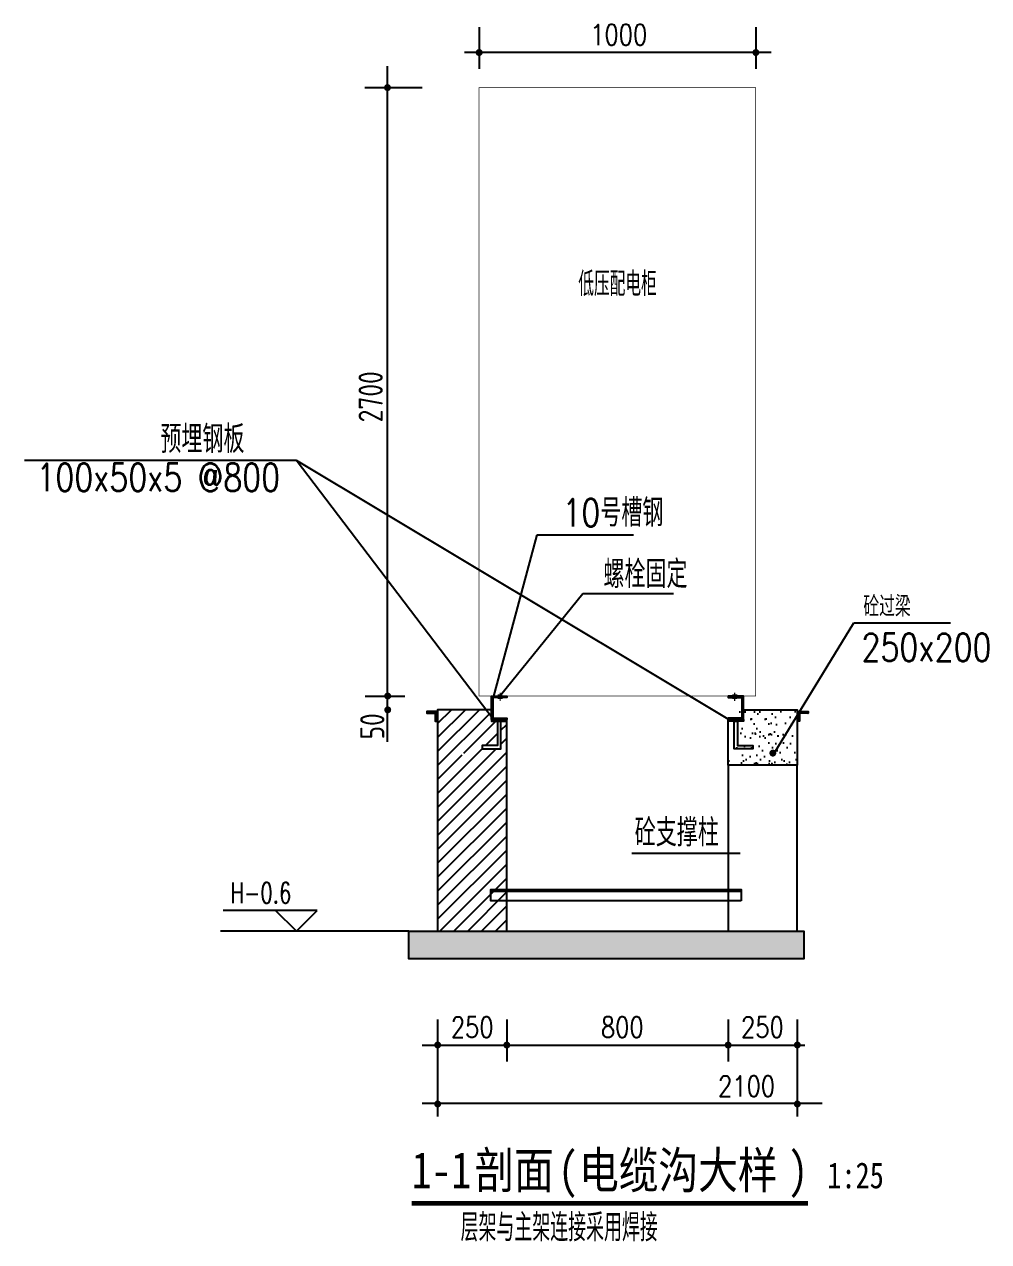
# Model space of a CAD drawing. Extents: x -6243262 to 3079315, y -2914302 to 172723.
# Drawn here: x -1758304 to -1744363, y -974687 to -957080 of the extents above; entities that cross this region are included whole.
import ezdxf

# ---------------------------------------------------------------- set-up
doc = ezdxf.new("R2010")
doc.units = 0
doc.header["$LTSCALE"] = 1000
for name, color, linetype in [('2', 7, 'Continuous'), ('3', 8, 'Continuous'), ('DIM', 8, 'Continuous'), ('E-COM-TEL_SYMB', 3, 'Continuous'), ('SYS', 7, 'Continuous')]:
    doc.layers.add(name, color=color, linetype=linetype)
doc.styles.add('_TCH_DIM', font='SIMPLEX', dxfattribs={"bigfont": 'GBCBIG'})
doc.styles.add('A-黑体', font='simhei.ttf', dxfattribs={"width": 0.85})
doc.styles.add('HZ1', font='gbenor.shx', dxfattribs={"width": 0.9, "bigfont": 'gbcbig.shx'})
doc.styles.add('HZDG', font='GBENOR.shx', dxfattribs={"width": 0.8, "bigfont": 'GBCBIG.shx'})
doc.styles.add('仿宋', font='txt1.shx', dxfattribs={"width": 0.8, "bigfont": 'fs.shx'})

msp = doc.modelspace()

# ---------------------------------------------------------------- hatches: boundary and pattern name
at = {"layer": '3', "linetype": 'Continuous'}
h = msp.add_hatch(dxfattribs=at)
h.set_pattern_fill('LINE', scale=40, angle=135, style=0)
h.set_pattern_definition([(135, (-1660566.339, -1169728.7253), (-3.53553391, -3.53553391), [])])
h.paths.add_polyline_path([(-1752339.5, -967159.8), (-1752339.5, -967020.7), (-1752485.5, -967020.7), (-1752485.5, -967044), (-1752362.6, -967044), (-1752362.6, -967159.8)])
h = msp.add_hatch(dxfattribs=at)
h.set_pattern_fill('LINE', scale=150, angle=45, style=0)
h.set_pattern_definition([(45, (-2669740.65, -971920.66), (-101.027881, 101.027881), [])])
h.paths.add_polyline_path([(-1751686.7, -967512.9), (-1751462.7, -967512.9), (-1751462.7, -967160.9), (-1751548.7, -967160.9), (-1751548.7, -967136.9), (-1751548.7, -967103.4), (-1751630.8, -966995.4), (-1752328.7, -966995.4), (-1752328.7, -967261.6), (-1751999.9, -967618, -0.942985), (-1751949.6, -967620.9, -1), (-1752000.1, -967620.9, -0.0293474), (-1751999.9, -967618), (-1752328.7, -967261.6), (-1752328.7, -970195.4), (-1751328.7, -970195.4), (-1751328.7, -969755.4), (-1751559.5, -969755.4), (-1751559.5, -969595.4), (-1751328.7, -969595.4), (-1751328.7, -967160.9), (-1751414.7, -967160.9), (-1751414.7, -967560.9), (-1751686.7, -967560.9)])
h.paths.add_polyline_path([(-1751328.7, -969619.4), (-1751328.7, -969595.4), (-1751559.5, -969595.4), (-1751559.5, -969619.4)], flags=17)
h.paths.add_polyline_path([(-1751559.5, -969619.4), (-1751559.5, -969755.4), (-1751328.7, -969755.4), (-1751328.7, -969619.4)], flags=17)
h = msp.add_hatch(dxfattribs=at)
h.set_pattern_fill('LINE', scale=40, angle=45, style=0)
h.set_pattern_definition([(45, (-1687047.5954, -1262269.061), (-3.53553391, 3.53553391), [])])
h.paths.add_polyline_path([(-1751328.7, -967160.9), (-1751328.7, -967136.9), (-1751548.7, -967136.9), (-1751548.7, -967160.9)])
h = msp.add_hatch(dxfattribs=at)
h.set_pattern_fill('AR-SAND', scale=160, angle=45, style=0)
h.set_pattern_definition([(97.5, (-1939959.6, -2138259.43), (225.12211, 210.86834), [0, -243.2, 0, -272, 0, -260]), (127.5, (-1939959.6, -2138259.43), (119.062, 519.51676), [0, -131.2, 0, -219.2, 0, -84]), (167.5, (-1939820.45, -2138398.59), (-351.684684, 352.96518), [0, -80, 0, -288, 0, -376]), (177.5, (-1939820.45, -2138398.6), (-240.80675, 439.40206), [0, -40, 0, -188.8, 0, -216])])
h.paths.add_polyline_path([(-1747328.7, -967795.4), (-1748128.7, -967795.4), (-1748128.7, -966995.4), (-1747328.7, -966995.4)])
h = msp.add_hatch(dxfattribs=at)
h.set_pattern_fill('LINE', scale=40, angle=45, style=0)
h.set_pattern_definition([(135, (-1812409.8943, -1262269.061), (3.53553391, 3.53553391), [])])
h.paths.add_polyline_path([(-1748128.7, -967160.9), (-1748128.7, -967136.9), (-1747908.7, -967136.9), (-1747908.7, -967160.9)])
h = msp.add_hatch(dxfattribs=at)
h.set_pattern_fill('AR-SAND', scale=160, angle=45, style=0)
h.set_pattern_definition([(97.5, (-1939749.6, -2138259.43), (225.12211, 210.86834), [0, -243.2, 0, -272, 0, -260]), (127.5, (-1939749.6, -2138259.43), (119.062, 519.51676), [0, -131.2, 0, -219.2, 0, -84]), (167.5, (-1939610.44, -2138398.59), (-351.684684, 352.96518), [0, -80, 0, -288, 0, -376]), (177.5, (-1939610.44, -2138398.6), (-240.80675, 439.40206), [0, -40, 0, -188.8, 0, -216])])
h.paths.add_polyline_path([(-1747118.7, -967795.4), (-1747918.7, -967795.4), (-1747918.7, -966995.4), (-1747118.7, -966995.4)])
h = msp.add_hatch(dxfattribs=at)
h.set_pattern_fill('LINE', scale=40, angle=135, style=0)
h.set_pattern_definition([(45, (-1838891.1507, -1169728.7253), (3.53553391, -3.53553391), [])])
h.paths.add_polyline_path([(-1747118, -967159.8), (-1747118, -967020.7), (-1746972, -967020.7), (-1746972, -967044), (-1747094.9, -967044), (-1747094.9, -967159.8)])
h = msp.add_hatch(dxfattribs=at)
h.set_pattern_fill('AR-SAND', scale=40, angle=45, style=0)
h.set_pattern_definition([(82.5, (-1559497.88, -2138259.427), (-56.2805274, 52.717085), [0, -60.8, 0, -68, 0, -65]), (52.5, (-1559497.88, -2138259.43), (-29.7655, 129.879189), [0, -32.8, 0, -54.8, 0, -21]), (12.5, (-1559532.67, -2138294.216), (87.921171, 88.2412953), [0, -20, 0, -72, 0, -94]), (2.5, (-1559532.67, -2138294.22), (60.201687, 109.850514), [0, -10, 0, -47.2, 0, -54])])
h.paths.add_polyline_path([(-1752747.5, -970195.4), (-1747033.2, -970195.4), (-1747033.2, -970595.4), (-1752747.5, -970595.4)])

# ---------------------------------------------------------------- linework, layer by layer
at = {"color": 7}
msp.add_line((-1752747.5, -970195.4), (-1755466.7, -970195.4), dxfattribs=at)
at = {"layer": '2', "color": 7, "linetype": 'Continuous'}
for p, q in [((-1751728.7, -957119.5), (-1751728.7, -957725.7)), ((-1751728.7, -957119.5), (-1751728.7, -957725.7)), ((-1747728.7, -957119.5), (-1747728.7, -957725.7)), ((-1747508.1, -957488), (-1751942, -957488)), ((-1753053.8, -967458.2), (-1753053.8, -957682.6)), ((-1752328.7, -971474.8), (-1752328.7, -972878.8)), ((-1751328.7, -971474.8), (-1751328.7, -972081)), ((-1748128.7, -971474.8), (-1748128.7, -972081)), ((-1747128.7, -971474.8), (-1747128.7, -972878.8)), ((-1747128.7, -971474.8), (-1747128.7, -972081)), ((-1752552.1, -971843.3), (-1747018.7, -971843.3)), ((-1752552.1, -972682.2), (-1746767.3, -972682.2))]:
    msp.add_line(p, q, dxfattribs=at)
at = {"layer": '2', "color": 7, "linetype": 'Continuous', "const_width": 49.5}
for points in [[(-1751755, -957488, 1), (-1751704.5, -957488, 1)], [(-1751702.4, -957488, -1), (-1751752.9, -957488, -1)], [(-1747702.4, -957488, -1), (-1747752.9, -957488, -1)], [(-1753028.5, -957995.4, -1), (-1753079, -957995.4, -1)], [(-1753025.3, -966795.4, -1), (-1753075.8, -966795.4, -1)], [(-1753025.3, -966995.4, -1), (-1753075.8, -966995.4, -1)], [(-1747457.4, -967620.9, -1), (-1747507.9, -967620.9, -1)], [(-1752354, -971843.3, 1), (-1752303.5, -971843.3, 1)], [(-1752354, -971843.3, 1), (-1752303.5, -971843.3, 1)], [(-1751354, -971843.3, 1), (-1751303.5, -971843.3, 1)], [(-1748154, -971843.3, 1), (-1748103.5, -971843.3, 1)], [(-1747154, -971843.3, 1), (-1747103.5, -971843.3, 1)], [(-1752354, -972695.3, 1), (-1752303.5, -972695.3, 1)], [(-1747154, -972695.3, 1), (-1747103.5, -972695.3, 1)]]:
    msp.add_lwpolyline(points, format="xyb", close=True, dxfattribs=at)
at = {"layer": '2', "color": 7, "linetype": 'Continuous'}
for points in [[(-1753381.6, -957995.4), (-1752552.9, -957995.4)], [(-1753378.3, -966795.4), (-1752804.3, -966795.4)]]:
    msp.add_lwpolyline(points, dxfattribs=at)
at = {"layer": '3', "color": 7, "linetype": 'Continuous'}
for p, q in [((-1758303.9, -963384.3), (-1754375.8, -963384.3)), ((-1754375.8, -963384.3), (-1748082.7, -967152.1)), ((-1751513.3, -967150), (-1754375.8, -963384.3)), ((-1751534.2, -966871.8), (-1750889.7, -964463.3)), ((-1750889.7, -964463.3), (-1749496.1, -964463.3)), ((-1751421, -966783), (-1750227.5, -965312.7)), ((-1747469, -967630.3), (-1746312.2, -965736.2)), ((-1747957.2, -969072), (-1749519.9, -969072)), ((-1751559.5, -969619.4), (-1747941.9, -969619.4))]:
    msp.add_line(p, q, dxfattribs=at)
at = {"layer": '3', "color": 7, "linetype": 'Continuous', "const_width": 10}
msp.add_lwpolyline([(-1751728.7, -966795.4), (-1747728.7, -966795.4), (-1747728.7, -957995.4), (-1751728.7, -957995.4), (-1751728.7, -966795.4)], close=True, dxfattribs=at)
at = {"layer": '3', "color": 7, "linetype": 'Continuous'}
for points in [[(-1751328.7, -967135.4), (-1751548.7, -967135.4), (-1751548.7, -966795.4), (-1751328.7, -966795.4), (-1751328.7, -966815.4), (-1751528.7, -966815.4), (-1751528.7, -967115.4), (-1751328.7, -967115.4)], [(-1748128.7, -967135.4), (-1747908.7, -967135.4), (-1747908.7, -966795.4), (-1748128.7, -966795.4), (-1748128.7, -966815.4), (-1747928.7, -966815.4), (-1747928.7, -967115.4), (-1748128.7, -967115.4)], [(-1747128.7, -967795.4), (-1748128.7, -967795.4), (-1748128.7, -970195.4), (-1747128.7, -970195.4)], [(-1747941.9, -969755.4), (-1751559.5, -969755.4), (-1751559.5, -969595.4), (-1747941.9, -969595.4)], [(-1752747.5, -970195.4), (-1747033.2, -970195.4), (-1747033.2, -970595.4), (-1752747.5, -970595.4)]]:
    msp.add_lwpolyline(points, close=True, dxfattribs=at)
at = {"layer": '3', "color": 7, "linetype": 'Continuous', "const_width": 18}
for points in [[(-1751459.7, -966782), (-1751391.3, -966782)], [(-1751424.2, -966748), (-1751424.2, -966865)], [(-1747997.8, -966782), (-1748066.2, -966782)], [(-1748033.3, -966748), (-1748033.3, -966865)], [(-1751458.6, -966830.5), (-1751390.2, -966830.5)], [(-1747998.8, -966830.5), (-1748067.3, -966830.5)]]:
    msp.add_lwpolyline(points, dxfattribs=at)
at = {"layer": '3', "color": 7, "linetype": 'Continuous'}
for points in [[(-1751548.7, -966995.4), (-1752328.7, -966995.4), (-1752328.7, -970195.4), (-1751328.7, -970195.4), (-1751328.7, -967135.4)], [(-1751328.7, -967160.9), (-1751328.7, -967136.9), (-1751548.7, -967136.9), (-1751548.7, -967160.9), (-1751328.7, -967160.9)], [(-1747908.7, -966995.4), (-1747128.7, -966995.4), (-1747128.7, -967795.4), (-1748128.7, -967795.4), (-1748128.7, -967135.4)], [(-1748128.7, -967160.9), (-1748128.7, -967136.9), (-1747908.7, -967136.9), (-1747908.7, -967160.9), (-1748128.7, -967160.9)]]:
    msp.add_lwpolyline(points, dxfattribs=at)
at = {"layer": '3', "color": 7, "linetype": 'Continuous', "const_width": 9.5}
for points in [[(-1751376.9, -967151.5, 1), (-1751366.4, -967151.5, 1)], [(-1748080.6, -967151.5, -1), (-1748091.1, -967151.5, -1)]]:
    msp.add_lwpolyline(points, format="xyb", close=True, dxfattribs=at)
at = {"layer": 'DIM', "color": 7, "linetype": 'Continuous'}
for points in [[(-1752339.5, -967159.8), (-1752339.5, -967020.7), (-1752485.5, -967020.7), (-1752485.5, -967044), (-1752362.6, -967044), (-1752362.6, -967159.8)], [(-1751462.7, -967160.9), (-1751462.7, -967512.9), (-1751686.7, -967512.9), (-1751686.7, -967560.9), (-1751414.7, -967560.9), (-1751414.7, -967160.9)], [(-1747994.7, -967160.9), (-1747994.7, -967512.9), (-1747770.7, -967512.9), (-1747770.7, -967560.9), (-1748042.7, -967560.9), (-1748042.7, -967160.9)], [(-1747118, -967159.8), (-1747118, -967020.7), (-1746972, -967020.7), (-1746972, -967044), (-1747094.9, -967044), (-1747094.9, -967159.8)]]:
    msp.add_lwpolyline(points, close=True, dxfattribs=at)
at = {"layer": 'E-COM-TEL_SYMB', "color": 7, "const_width": 70}
msp.add_lwpolyline([(-1752703.4, -974132.6), (-1746975.2, -974132.6)], dxfattribs=at)
at = {"layer": 'SYS', "color": 2, "linetype": 'Continuous'}
for p, q in [((-1750227.5, -965312.7), (-1748919.4, -965312.7)), ((-1746312.2, -965736.2), (-1744914.9, -965736.2)), ((-1754071.7, -969895.4), (-1755431.4, -969895.4)), ((-1754371.7, -970195.4), (-1754671.7, -969895.4)), ((-1754371.7, -970195.4), (-1754071.7, -969895.4))]:
    msp.add_line(p, q, dxfattribs=at)

# ---------------------------------------------------------------- texts
at = {"layer": '2', "color": 7, "linetype": 'Continuous', "width": 0.9}
for s, height, style, p in [('低压配电柜', 350, 'HZ1', (-1750294.9, -961010.1)), ('层架与主架连接采用焊接 ', 400, 'HZDG', (-1751997, -974682.9))]:
    msp.add_text(s, height=height, dxfattribs=dict(at, style=style)).set_placement(p)
at = {"layer": '2', "color": 7, "linetype": 'Continuous', "style": 'HZ1', "width": 0.9}
for s, p in [('2700', (-1753122.2, -962836.4)), ('50', (-1753098.7, -967423.8))]:
    msp.add_text(s, height=350, rotation=90, dxfattribs=at).set_placement(p)
at = {"layer": 'E-COM-TEL_SYMB', "color": 7, "style": 'A-黑体', "width": 0.8}
for s, height, p in [('剖面', 525.74, (-1751796.1, -973915.8)), ('电缆沟大样', 525.74, (-1750283.8, -973915.8)), ('1-1', 525.74, (-1752703.4, -973915.8)), ('(', 525.7, (-1750586.3, -973915.8)), (')', 525.7, (-1747259.4, -973915.8)), ('1:25', 375.53, (-1746695.2, -973915.8))]:
    msp.add_text(s, height=height, dxfattribs=at).set_placement(p)
at = {"layer": 'SYS', "color": 2, "linetype": 'Continuous', "style": '仿宋', "width": 0.8}
for s, height, p in [('1000', 300, (-1750122.2, -957380)), ('预埋钢板', 400, (-1756337.4, -963279.5)), ('100x50x5 @800', 400, (-1758130.5, -963832.8)), ('10号槽钢', 400, (-1750525.3, -964343.7)), ('螺栓固定', 400, (-1749931.9, -965233.3)), ('砼过梁', 300, (-1746173.4, -965648.7)), ('250x200', 400, (-1746200.3, -966289.6)), ('砼支撑柱', 400, (-1749479.4, -968970.8)), ('250', 300, (-1752137.4, -971735.3)), ('800', 300, (-1749967.8, -971735.3)), ('250', 300, (-1747941.4, -971735.3)), ('2100', 300, (-1748273.4, -972587.3))]:
    msp.add_text(s, height=height, rotation=360, dxfattribs=at).set_placement(p)
at = {"layer": 'SYS', "color": 7, "linetype": 'Continuous', "style": '_TCH_DIM', "width": 0.705882}
msp.add_text('H-0.6', height=297.5, dxfattribs=at).set_placement((-1755324.9, -969790.4))

doc.saveas('drawing.dxf')
